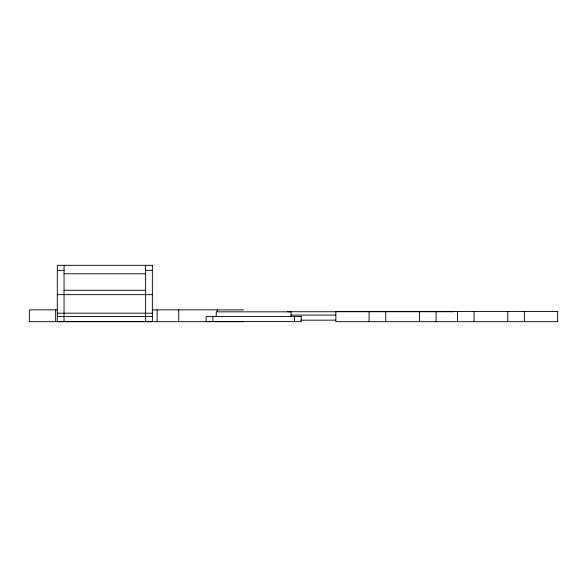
<?xml version="1.0" encoding="UTF-8"?>
<svg xmlns="http://www.w3.org/2000/svg" width="587" height="587" viewBox="0 0 587 587"><rect width="100%" height="100%" fill="white"/><g stroke="black" fill="none" stroke-linecap="round" stroke-linejoin="round"><path stroke-width="0.88" d="M57.313 270.38L64.049 270.38M145.627 270.38L152.371 270.38M64.049 273.755L145.627 273.755M64.049 290.272L145.627 290.272M57.313 294.652L152.371 294.652M56.976 309.877L29.35 309.877L29.35 321.676L243.524 321.676M152.517 309.877L243.524 309.877M287.557 311.734L454.089 311.734M57.313 313.194L152.371 313.194M290.829 315.102L335.801 315.102M57.313 316.569L152.371 316.569M300.889 320.164L335.625 320.164M524.382 311.558L524.382 321.676M507.762 311.558L507.762 321.676M474.047 311.558L474.047 321.676M457.427 311.558L457.427 321.676M436.06 311.558L436.06 321.676M419.441 311.558L419.441 321.676M385.725 311.558L385.725 321.676M369.106 311.558L369.106 321.676M294.439 316.554L294.439 321.61M291.071 316.554L291.071 311.836L216.236 311.836L216.236 316.554M217.227 309.877L217.227 311.69M212.861 316.554L212.861 321.61M178.742 309.877L178.742 321.676M157.147 309.877L157.147 321.676M145.627 265.324L145.627 321.625M64.049 265.324L64.049 321.625M55.64 309.877L55.64 321.676M152.371 265.324L57.313 265.324L57.313 321.625L152.371 321.625L152.371 265.324M557.65 311.558L335.837 311.558L335.837 321.676L557.65 321.676L557.65 311.558M301.182 316.554L206.118 316.554L206.118 321.61L301.182 321.61L301.182 316.554"/></g></svg>
